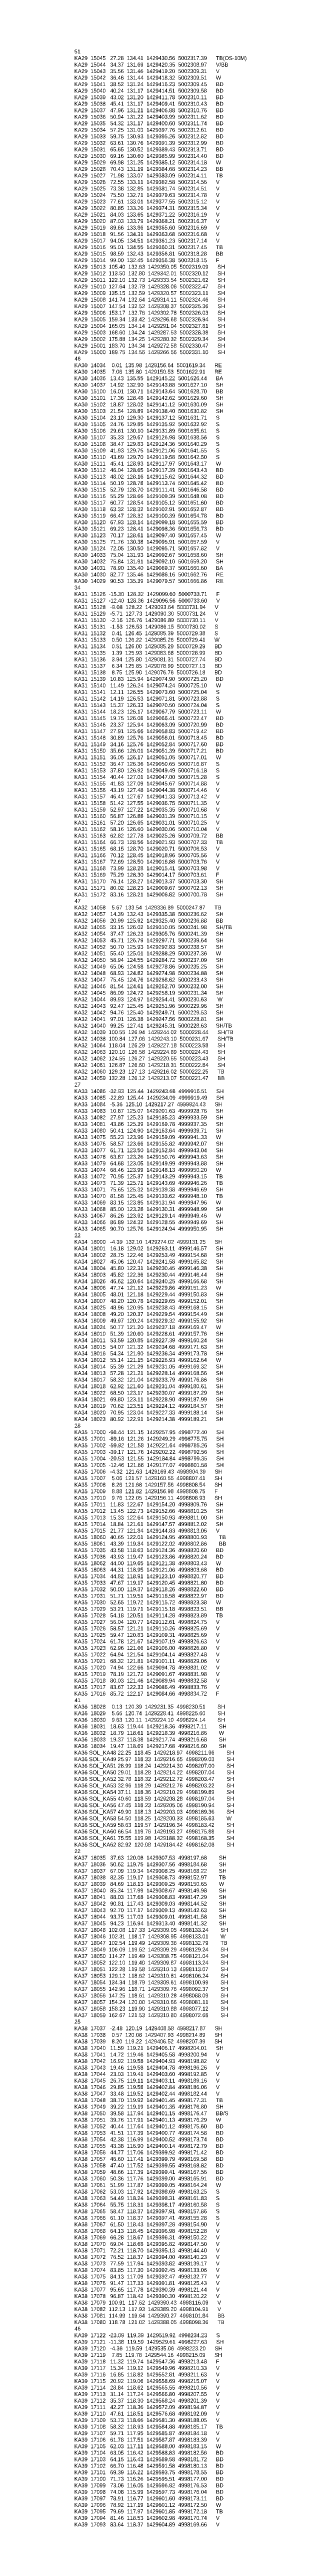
# Model space of a CAD drawing. Header units: millimetres. Extents: x -4102225 to 9709717, y -15023097 to 2258209.
# Drawn here: x 6293416 to 6315495, y 238557 to 555956 of the extents above; entities that cross this region are included whole.
import ezdxf

# ---------------------------------------------------------------- set-up
doc = ezdxf.new("R2010")
doc.units = ezdxf.units.MM
doc.layers.get('0').update_dxf_attribs({"lineweight": 0})
doc.styles.get("Standard").update_dxf_attribs({"font": 'arial.ttf'})

msp = doc.modelspace()

# ---------------------------------------------------------------- texts
at = {"color": 32, "true_color": 0xcd6928}
for s, p in [('51', (6293389.549, 555455.548)), ('46', (6293409.672, 516088.677)), ('34', (6293389.208, 486766.144)), ('47', (6293409.672, 446598.681)), ('27', (6293398.076, 423071.965)), ('22', (6293398.076, 403761.028)), ('28', (6293398.076, 379373.01)), ('41', (6293409.672, 344196.339)), ('22', (6293398.076, 324841.405)), ('25', (6293398.076, 302985.448)), ('46', (6293409.672, 263651.319))]:
    msp.add_text(s, height=500, dxfattribs=at).set_placement(p)
at = {"color": 4}
for s, p in [('KA29  15045   27.28  134.41  1429430.56  5002317.39      TB(OS-10M)', (6293367.38, 554613.347)), ('KA29  15044   34.37  131.69  1429420.35  5002308.97      V/BB', (6293367.38, 553771.487)), ('KA29  15043   35.56  131.46  1429419.20  5002309.31      V', (6293367.38, 552936.107)), ('KA29  15042   36.46  131.44  1429418.32  5002309.51      W', (6293367.38, 552100.728)), ('KA29  15041   38.52  131.24  1429416.23  5002309.45      BD', (6293367.38, 551265.348)), ('KA29  15040   40.24  131.17  1429414.51  5002309.58      BD', (6293367.38, 550429.968)), ('KA29  15039   43.02  131.20  1429411.78  5002310.11      BD', (6293367.38, 549594.588)), ('KA29  15038   45.41  131.17  1429409.41  5002310.43      BD', (6293367.38, 548759.209)), ('KA29  15037   47.96  131.21  1429406.88  5002310.76      BD', (6293367.38, 547923.829)), ('KA29  15036   50.94  131.22  1429403.99  5002311.62      BD', (6293367.38, 547088.449)), ('KA29  15035   54.32  131.17  1429400.60  5002311.74      BD', (6293367.38, 546253.07)), ('KA29  15034   57.25  131.03  1429397.76  5002312.61      BD', (6293367.38, 545417.69)), ('KA29  15033   59.75  130.93  1429395.26  5002312.82      BD', (6293367.38, 544582.31)), ('KA29  15032   63.61  130.76  1429391.39  5002312.99      BD', (6293367.38, 543746.93)), ('KA29  15031   65.65  130.52  1429389.43  5002313.71      BD', (6293367.38, 542911.551)), ('KA29  15030   69.16  130.60  1429385.99  5002314.40      BD', (6293367.38, 542076.171)), ('KA29  15029   69.98  131.25  1429385.12  5002314.18      W', (6293367.38, 541240.791)), ('KA29  15028   70.43  131.19  1429384.68  5002314.23      BB', (6293367.38, 540405.412)), ('KA29  15027   71.98  133.07  1429383.09  5002314.11      TB', (6293367.38, 539570.032)), ('KA29  15026   72.55  133.11  1429382.58  5002314.56      V', (6293367.38, 538734.652)), ('KA29  15025   73.38  132.85  1429381.74  5002314.51      V', (6293367.38, 537899.272)), ('KA29  15024   75.50  132.71  1429379.63  5002314.78      V', (6293367.38, 537063.893)), ('KA29  15023   77.61  133.01  1429377.55  5002315.12      V', (6293367.38, 536228.513)), ('KA29  15022   80.85  133.26  1429374.31  5002315.34      V', (6293367.38, 535393.133)), ('KA29  15021   84.03  133.65  1429371.22  5002316.19      V', (6293367.38, 534557.754)), ('KA29  15020   87.03  133.79  1429368.21  5002316.37      V', (6293367.38, 533722.374)), ('KA29  15019   89.66  133.86  1429365.60  5002316.69      V', (6293367.38, 532886.994)), ('KA29  15018   91.56  134.31  1429363.68  5002316.68      V', (6293367.38, 532051.614)), ('KA29  15017   94.05  134.51  1429361.23  5002317.14      V', (6293367.38, 531216.235)), ('KA29  15016   95.01  134.55  1429360.31  5002317.45      TB', (6293367.38, 530380.855)), ('KA29  15015   98.59  132.43  1429356.81  5002318.28      BB', (6293367.38, 529545.475)), ('KA29  15014   99.00  132.45  1429356.38  5002318.15      F', (6293367.38, 528710.096)), ('KA29  15013  105.40  132.63  1429350.05  5002319.09      SH', (6293367.38, 527868.236)), ('KA29  15012  113.50  132.80  1429342.01  5002320.12      SH', (6293367.38, 527026.376)), ('KA29  15011  122.10  132.73  1429333.54  5002321.62      SH', (6293367.38, 526184.516)), ('KA29  15010  127.64  132.78  1429328.06  5002322.47      SH', (6293367.38, 525342.656)), ('KA29  15009  135.15  132.59  1429320.57  5002323.11      SH', (6293367.38, 524500.796)), ('KA29  15008  141.74  132.64  1429314.11  5002324.46      SH', (6293367.38, 523658.936)), ('KA29  15007  147.54  132.52  1429308.37  5002325.36      SH', (6293367.38, 522817.076)), ('KA29  15006  153.17  132.76  1429302.78  5002326.03      SH', (6293367.38, 521975.216)), ('KA29  15005  159.34  133.42  1429296.68  5002326.94      SH', (6293367.38, 521133.356)), ('KA29  15004  165.05  134.14  1429291.04  5002327.81      SH', (6293367.38, 520291.496)), ('KA29  15003  168.60  134.24  1429287.53  5002328.38      SH', (6293367.38, 519449.636)), ('KA29  15002  175.88  134.25  1429280.32  5002329.34      SH', (6293367.38, 518607.776)), ('KA29  15001  183.70  134.34  1429272.58  5002330.47      SH', (6293367.38, 517765.916)), ('KA29  15000  189.75  134.56  1429266.56  5002331.10      SH', (6293367.38, 516924.056)), ('KA30  14034    0.01  135.98  1429156.64  5001619.34      RE', (6293367.38, 515253.297)), ('KA30  14035    7.06  135.80  1429150.53  5001622.91      RE', (6293367.38, 514417.917)), ('KA30  14036   13.43  135.55  1429145.22  5001626.44      BA', (6293367.38, 513582.538)), ('KA30  14037   14.92  132.90  1429143.88  5001627.10      SH', (6293367.38, 512740.678)), ('KA30  15100   16.01  130.71  1429143.64  5001628.70      BB', (6293367.38, 511905.298)), ('KA30  15101   17.36  128.48  1429142.62  5001629.60      SH', (6293367.38, 511063.438)), ('KA30  15102   18.87  128.02  1429141.12  5001630.09      SH', (6293367.38, 510221.578)), ('KA30  15103   21.54  128.89  1429138.40  5001630.82      SH', (6293367.38, 509379.718)), ('KA30  15104   23.10  129.30  1429137.12  5001631.71      S', (6293367.38, 508537.858)), ('KA30  15105   24.76  129.85  1429135.92  5001632.92      S', (6293367.38, 507695.998)), ('KA30  15106   29.61  130.10  1429131.89  5001635.61      S', (6293367.38, 506854.138)), ('KA30  15107   35.33  129.67  1429126.98  5001638.56      S', (6293367.38, 506012.278)), ('KA30  15108   38.47  129.83  1429124.36  5001640.29      S', (6293367.38, 505170.418)), ('KA30  15109   41.93  129.75  1429121.06  5001641.55      S', (6293367.38, 504328.558)), ('KA30  15110   43.69  129.70  1429119.58  5001642.50      S', (6293367.38, 503486.699)), ('KA30  15111   45.41  128.93  1429117.97  5001643.17      W', (6293367.38, 502651.319)), ('KA30  15112   46.04  128.65  1429117.39  5001643.43      BD', (6293367.38, 501815.939)), ('KA30  15113   48.02  128.16  1429115.62  5001644.32      BD', (6293367.38, 500980.559)), ('KA30  15114   50.19  128.78  1429113.74  5001645.42      BD', (6293367.38, 500145.18)), ('KA30  15115   52.79  128.70  1429111.41  5001646.58      BD', (6293367.38, 499309.8)), ('KA30  15116   55.29  128.66  1429109.39  5001648.08      BD', (6293367.38, 498474.42)), ('KA30  15117   60.77  128.54  1429105.12  5001651.60      BD', (6293367.38, 497639.041)), ('KA30  15118   63.32  128.32  1429102.91  5001652.87      BD', (6293367.38, 496803.661)), ('KA30  15119   66.47  128.32  1429100.39  5001654.78      BD', (6293367.38, 495968.281)), ('KA30  15120   67.93  128.14  1429099.18  5001655.59      BD', (6293367.38, 495132.901)), ('KA30  15121   69.23  128.41  1429098.36  5001656.73      BD', (6293367.38, 494297.522)), ('KA30  15123   70.17  128.61  1429097.40  5001657.45      W', (6293367.38, 493462.142)), ('KA30  15125   71.76  130.38  1429095.91  5001657.59      V', (6293367.38, 492626.762)), ('KA30  15124   72.05  130.50  1429095.71  5001657.82      V', (6293367.38, 491791.382)), ('KA30  14033   75.04  131.93  1429092.67  5001658.60      SH', (6293367.38, 490949.523)), ('KA30  14032   75.84  131.91  1429092.10  5001659.20      SH', (6293367.38, 490107.663)), ('KA30  14031   78.90  135.40  1429089.37  5001660.60      BA', (6293367.38, 489272.283)), ('KA30  14030   82.77  135.46  1429086.16  5001662.76      RE', (6293367.38, 488436.903)), ('KA30  14029   90.53  135.39  1429079.57  5001666.86      RE', (6293367.38, 487601.523)), ('KA31  15126  -15.30  128.32  1429099.60  5000733.71      F', (6293367.38, 485930.764)), ('KA31  15127  -12.40  128.36  1429096.56  5000733.60      V', (6293367.38, 485095.384)), ('KA31  15128   -9.08  128.22  1429093.64  5000731.94      V', (6293367.38, 484260.005)), ('KA31  15129   -5.71  127.73  1429090.30  5000731.24      V', (6293367.38, 483424.625)), ('KA31  15130   -2.16  126.76  1429086.89  5000730.11      V', (6293367.38, 482589.245)), ('KA31  15131   -1.53  126.53  1429086.15  5000730.02      S', (6293367.38, 481747.385)), ('KA31  15132    0.41  126.45  1429085.39  5000729.38      S', (6293367.38, 480905.525)), ('KA31  15133    0.50  126.22  1429085.26  5000729.41      W', (6293367.38, 480070.146)), ('KA31  15134    0.51  126.00  1429085.29  5000729.29      BD', (6293367.38, 479234.766)), ('KA31  15135    1.39  125.93  1429083.68  5000728.99      BD', (6293367.38, 478399.386)), ('KA31  15136    3.94  125.80  1429081.31  5000727.74      BD', (6293367.38, 477564.006)), ('KA31  15137    6.34  125.85  1429078.99  5000727.13      BD', (6293367.38, 476728.627)), ('KA31  15138    8.75  125.90  1429076.76  5000726.18      BD', (6293367.38, 475893.247)), ('KA31  15139   10.83  125.94  1429074.90  5000725.20      BD', (6293367.38, 475057.867)), ('KA31  15140   11.49  126.24  1429074.24  5000725.10      W', (6293367.38, 474222.488)), ('KA31  15141   12.11  126.55  1429073.60  5000725.04      S', (6293367.38, 473380.628)), ('KA31  15142   14.19  126.53  1429071.81  5000723.88      S', (6293367.38, 472538.768)), ('KA31  15143   15.37  126.33  1429070.50  5000724.04      S', (6293367.38, 471696.908)), ('KA31  15144   18.23  126.17  1429067.79  5000723.11      W', (6293367.38, 470861.528)), ('KA31  15145   19.75  126.08  1429066.41  5000722.47      BD', (6293367.38, 470026.148)), ('KA31  15146   23.37  125.94  1429063.09  5000720.99      BD', (6293367.38, 469190.769)), ('KA31  15147   27.91  125.66  1429058.83  5000719.42      BD', (6293367.38, 468355.389)), ('KA31  15148   30.89  125.76  1429056.01  5000718.45      BD', (6293367.38, 467520.009)), ('KA31  15149   34.16  125.76  1429052.84  5000717.60      BD', (6293367.38, 466684.629)), ('KA31  15150   35.66  126.01  1429051.39  5000717.21      BD', (6293367.38, 465849.25)), ('KA31  15151   36.05  126.17  1429051.05  5000717.01      W', (6293367.38, 465013.87)), ('KA31  15152   36.47  126.36  1429050.65  5000716.87      S', (6293367.38, 464172.01)), ('KA31  15153   37.80  126.92  1429049.49  5000716.18      S', (6293367.38, 463330.15)), ('KA31  15154   40.44  127.01  1429047.00  5000715.28      S', (6293367.38, 462488.29)), ('KA31  15155   41.83  127.09  1429045.67  5000714.88      V', (6293367.38, 461652.91)), ('KA31  15156   43.19  127.48  1429044.38  5000714.46      V', (6293367.38, 460817.531)), ('KA31  15157   46.41  127.67  1429041.33  5000713.42      V', (6293367.38, 459982.151)), ('KA31  15158   51.42  127.55  1429036.75  5000711.35      V', (6293367.38, 459146.771)), ('KA31  15159   52.97  127.22  1429035.35  5000710.68      V', (6293367.38, 458311.392)), ('KA31  15160   56.87  126.88  1429031.39  5000710.15      V', (6293367.38, 457476.012)), ('KA31  15161   57.20  126.65  1429031.01  5000710.25      V', (6293367.38, 456640.632)), ('KA31  15162   58.16  126.60  1429030.06  5000710.04      V', (6293367.38, 455805.252)), ('KA31  15163   62.82  127.78  1429025.26  5000709.72      BB', (6293367.38, 454969.873)), ('KA31  15164   66.73  128.56  1429021.93  5000707.33      TB', (6293367.38, 454134.493)), ('KA31  15165   68.15  128.70  1429020.71  5000706.53      V', (6293367.38, 453299.113)), ('KA31  15166   70.12  128.45  1429018.96  5000705.56      V', (6293367.38, 452463.734)), ('KA31  15167   72.69  128.50  1429016.88  5000703.76      V', (6293367.38, 451628.354)), ('KA31  15168   73.99  128.28  1429015.41  5000703.98      V', (6293367.38, 450792.974)), ('KA31  15169   75.29  128.30  1429014.17  5000703.61      F', (6293367.38, 449957.594)), ('KA31  15170   76.14  128.27  1429013.37  5000703.30      SH', (6293367.38, 449115.734)), ('KA31  15171   80.02  128.23  1429009.67  5000702.13      SH', (6293367.38, 448273.875)), ('KA31  15172   83.16  128.21  1429006.82  5000700.78      SH', (6293367.38, 447432.015)), ('KA32  14058    5.67  133.54  1429336.89  5000247.87      TB', (6293367.38, 445763.302)), ('KA32  14057   14.39  132.43  1429335.38  5000236.62      SH', (6293367.38, 444921.442)), ('KA32  14056   20.99  125.92  1429325.40  5000236.88      BB', (6293367.38, 444086.062)), ('KA32  14055   33.15  126.02  1429310.05  5000241.98      SH/TB', (6293367.38, 443244.202)), ('KA32  14054   37.47  126.23  1429305.76  5000241.39      SH', (6293367.38, 442402.342)), ('KA32  14053   45.71  126.79  1429297.71  5000239.64      SH', (6293367.38, 441560.482)), ('KA32  14052   50.70  125.93  1429292.83  5000238.57      SH', (6293367.38, 440718.622)), ('KA32  14051   55.40  125.01  1429288.29  5000237.36      W', (6293367.38, 439883.242)), ('KA32  14050   58.94  124.55  1429284.72  5000237.09      SH', (6293367.38, 439041.382)), ('KA32  14049   65.06  124.58  1429278.86  5000235.25      SH', (6293367.38, 438199.523)), ('KA32  14048   68.93  124.82  1429274.98  5000234.88      SH', (6293367.38, 437357.663)), ('KA32  14047   75.45  124.76  1429268.62  5000233.43      SH', (6293367.38, 436515.803)), ('KA32  14046   81.54  124.61  1429262.70  5000232.00      SH', (6293367.38, 435673.943)), ('KA32  14045   86.09  124.72  1429258.19  5000231.34      SH', (6293367.38, 434832.083)), ('KA32  14044   89.93  124.97  1429254.41  5000230.63       W', (6293367.38, 433996.703)), ('KA32  14043   92.47  125.45  1429251.96  5000229.96      SH', (6293367.38, 433154.843)), ('KA32  14042   94.76  125.40  1429249.71  5000229.53      SH', (6293367.38, 432312.983)), ('KA32  14041   97.01  126.38  1429247.56  5000228.81      SH', (6293367.38, 431471.123)), ('KA32  14040   99.25  127.41  1429245.31  5000228.63      SH/TB', (6293367.38, 430629.263)), ('KA32  14039  100.55  126.94  1429244.02  5000228.44      SH/TB', (6293367.38, 429787.403)), ('KA32  14038  100.84  127.06  1429243.10  5000231.67      SH/TB', (6293367.38, 428945.543)), ('KA32  14064  118.04  126.29  1429227.18  5000223.58      SH', (6293367.38, 428103.684)), ('KA32  14063  120.10  126.58  1429224.89  5000224.43      SH', (6293367.38, 427261.824)), ('KA32  14062  124.55  126.27  1429220.55  5000223.43      SH', (6293367.38, 426419.964)), ('KA32  14061  126.87  126.60  1429218.31  5000222.84      SH', (6293367.38, 425578.104)), ('KA32  14060  129.23  127.13  1429216.02  5000222.25      TB', (6293367.38, 424742.724)), ('KA32  14059  132.28  126.12  1429213.07  5000221.47      BB', (6293367.38, 423907.344)), ('KA33  14086  -32.93  125.44  1429243.68  4999916.51      SH', (6293367.38, 422230.105)), ('KA33  14085  -22.89  125.44  1429234.09  4999919.49      SH', (6293367.38, 421388.245)), ('KA33  14084   -5.36  125.10  1429217.27  4999924.43      SH', (6293367.38, 420546.385)), ('KA33  14083   10.87  125.07  1429201.63  4999928.76      SH', (6293367.38, 419704.525)), ('KA33  14082   27.97  125.23  1429185.23  4999933.59      SH', (6293367.38, 418862.665)), ('KA33  14081   43.86  125.39  1429169.78  4999937.35      SH', (6293367.38, 418020.805)), ('KA33  14080   50.41  124.90  1429163.64  4999939.71      SH', (6293367.38, 417178.945)), ('KA33  14075   55.23  123.96  1429159.09  4999941.33      W', (6293367.38, 416343.565)), ('KA33  14076   58.57  123.66  1429155.82  4999942.07      SH', (6293367.38, 415501.705)), ('KA33  14077   61.71  123.50  1429152.84  4999943.04      SH', (6293367.38, 414659.845)), ('KA33  14078   63.87  123.26  1429150.76  4999943.63      SH', (6293367.38, 413817.985)), ('KA33  14079   64.68  123.05  1429149.99  4999943.88      SH', (6293367.38, 412976.126)), ('KA33  14074   68.46  123.99  1429148.13  4999950.20      W', (6293367.38, 412140.746)), ('KA33  14072   70.95  125.37  1429143.29  4999943.15      TB', (6293367.38, 411305.366)), ('KA33  14073   71.39  125.71  1429143.69  4999946.26      TB', (6293367.38, 410469.986)), ('KA33  14071   75.65  125.32  1429139.38  4999946.69      SH', (6293367.38, 409628.126)), ('KA33  14070   81.58  125.45  1429133.62  4999948.10      TB', (6293367.38, 408792.747)), ('KA33  14069   83.15  123.85  1429131.94  4999947.96      W', (6293367.38, 407957.367)), ('KA33  14068   85.00  123.28  1429130.31  4999948.99      SH', (6293367.38, 407115.507)), ('KA33  14067   86.26  123.92  1429129.14  4999949.46      W', (6293367.38, 406280.127)), ('KA33  14066   86.89  124.32  1429128.55  4999949.69      SH', (6293367.38, 405438.267)), ('KA33  14065   90.70  125.76  1429124.94  4999950.95      SH', (6293367.38, 404596.407)), ('KA34  18000   -4.39  132.10  1429274.02  4999131.25      SH', (6293367.38, 402919.168)), ('KA34  18001   16.18  129.02  1429263.11  4999146.57      SH', (6293367.38, 402077.308)), ('KA34  18002   28.75  122.46  1429253.49  4999154.68      SH', (6293367.38, 401235.448)), ('KA34  18027   45.06  120.47  1429241.58  4999165.82      SH', (6293367.38, 400393.588)), ('KA34  18004   45.80  122.31  1429230.45  4999146.38      SH', (6293367.38, 399551.728)), ('KA34  18003   45.82  122.36  1429230.44  4999146.44      SH', (6293367.38, 398709.868)), ('KA34  18026   46.62  120.64  1429240.25  4999166.68      SH', (6293367.38, 397868.008)), ('KA34  18006   47.74  121.12  1429229.86  4999151.23      W', (6293367.38, 397032.629)), ('KA34  18005   48.01  121.18  1429229.44  4999150.83      SH', (6293367.38, 396190.769)), ('KA34  18007   48.20  120.78  1429229.65  4999152.01      SH', (6293367.38, 395348.909)), ('KA34  18025   48.96  120.95  1429238.43  4999168.15      SH', (6293367.38, 394507.049)), ('KA34  18008   49.20  120.37  1429229.54  4999154.49      SH', (6293367.38, 393665.189)), ('KA34  18009   49.97  120.24  1429229.32  4999155.92      SH', (6293367.38, 392823.329)), ('KA34  18024   50.77  121.20  1429237.18  4999169.47      W', (6293367.38, 391987.949)), ('KA34  18010   51.39  120.60  1429228.61  4999157.76      SH', (6293367.38, 391146.089)), ('KA34  18011   53.59  120.85  1429227.39  4999160.24      SH', (6293367.38, 390304.229)), ('KA34  18015   54.07  121.32  1429234.68  4999171.63      SH', (6293367.38, 389462.369)), ('KA34  18016   54.34  121.90  1429236.34  4999173.78      SH', (6293367.38, 388620.509)), ('KA34  18012   55.14  121.15  1429226.93  4999162.64      W', (6293367.38, 387785.13)), ('KA34  18014   55.39  121.29  1429231.05  4999169.32      SH', (6293367.38, 386943.27)), ('KA34  18013   57.28  121.21  1429228.14  4999168.56      SH', (6293367.38, 386101.41)), ('KA34  18017   58.32  121.04  1429233.79  4999176.86      SH', (6293367.38, 385259.55)), ('KA34  18018   62.92  121.60  1429231.04  4999180.61      SH', (6293367.38, 384417.69)), ('KA34  18022   68.50  123.17  1429230.07  4999187.29      SH', (6293367.38, 383575.83)), ('KA34  18021   69.80  123.11  1429228.90  4999187.99      SH', (6293367.38, 382733.97)), ('KA34  18019   70.62  123.51  1429224.12  4999184.57      SH', (6293367.38, 381892.11)), ('KA34  18020   70.95  123.04  1429227.33  4999188.14      SH', (6293367.38, 381050.25)), ('KA34  18023   80.92  122.91  1429214.38  4999189.21      SH', (6293367.38, 380208.39)), ('KA35  17000  -98.44  121.15  1429257.95  4998772.40      SH', (6293367.38, 378531.151)), ('KA35  17001  -89.16  121.26  1429249.29  4998775.75      SH', (6293367.38, 377689.291)), ('KA35  17002  -59.92  121.58  1429221.64  4998785.26      SH', (6293367.38, 376847.431)), ('KA35  17003  -39.17  121.76  1429202.22  4998792.56      SH', (6293367.38, 376005.571)), ('KA35  17004  -20.53  121.55  1429184.84  4998799.35      SH', (6293367.38, 375163.711)), ('KA35  17005  -12.46  121.66  1429177.07  4998801.58      SH', (6293367.38, 374321.851)), ('KA35  17006   -4.32  121.63  1429169.43  4998804.39      SH', (6293367.38, 373479.991)), ('KA35  17007    5.06  121.57  1429160.55  4998807.41      SH', (6293367.38, 372638.131)), ('KA35  17008    8.26  121.68  1429157.56  4998808.54      SH', (6293367.38, 371796.271)), ('KA35  17009    8.88  121.82  1429156.98  4998808.75      F', (6293367.38, 370960.891)), ('KA35  17010    9.76  122.05  1429156.11  4998808.93      SH', (6293367.38, 370119.031)), ('KA35  17011   11.83  122.67  1429154.20  4998809.76      SH', (6293367.38, 369277.171)), ('KA35  17012   13.45  122.73  1429152.66  4998810.25      SH', (6293367.38, 368435.312)), ('KA35  17013   15.33  122.64  1429150.93  4998811.00      SH', (6293367.38, 367593.452)), ('KA35  17014   18.84  121.61  1429147.57  4998812.02      SH', (6293367.38, 366751.592)), ('KA35  17015   21.77  121.84  1429144.83  4998813.06      V', (6293367.38, 365916.212)), ('KA35  18060   40.65  122.01  1429124.95  4998800.93        TB', (6293367.38, 365080.832)), ('KA35  18061   43.39  119.84  1429122.02  4998802.86        BB', (6293367.38, 364245.453)), ('KA35  17035   43.58  118.63  1429124.36  4998820.60      BD', (6293367.38, 363410.073)), ('KA35  17036   43.93  119.47  1429123.86  4998820.24      BD', (6293367.38, 362574.693)), ('KA35  18062   44.00  119.65  1429121.38  4998803.43      W', (6293367.38, 361739.313)), ('KA35  18063   44.31  118.95  1429121.06  4998803.68      BD', (6293367.38, 360903.934)), ('KA35  17034   44.82  118.91  1429123.10  4998820.77      BD', (6293367.38, 360068.554)), ('KA35  17033   47.67  119.17  1429120.45  4998821.80      BD', (6293367.38, 359233.174)), ('KA35  17032   50.00  119.37  1429118.26  4998822.60      BD', (6293367.38, 358397.794)), ('KA35  17031   51.71  119.51  1429116.58  4998822.97      BD', (6293367.38, 357562.415)), ('KA35  17030   52.65  119.72  1429115.72  4998823.38      W', (6293367.38, 356727.035)), ('KA35  17029   53.21  119.71  1429115.18  4998823.51      BB', (6293367.38, 355891.655)), ('KA35  17028   54.18  120.51  1429114.28  4998823.89      TB', (6293367.38, 355056.276)), ('KA35  17027   56.04  120.77  1429112.61  4998824.75      V', (6293367.38, 354220.896)), ('KA35  17026   58.57  121.21  1429110.26  4998825.69      V', (6293367.38, 353385.516)), ('KA35  17025   59.47  120.83  1429109.31  4998825.69      V', (6293367.38, 352550.136)), ('KA35  17024   61.78  121.67  1429107.19  4998826.63      V', (6293367.38, 351714.757)), ('KA35  17023   62.96  121.66  1429106.00  4998826.80      V', (6293367.38, 350879.377)), ('KA35  17022   64.94  121.54  1429104.14  4998827.48      V', (6293367.38, 350043.997)), ('KA35  17021   68.32  121.81  1429101.11  4998829.06      V', (6293367.38, 349208.618)), ('KA35  17020   74.94  122.66  1429094.78  4998831.02      V', (6293367.38, 348373.238)), ('KA35  17019   78.19  121.72  1429091.67  4998831.98      V', (6293367.38, 347537.858)), ('KA35  17018   80.03  121.46  1429089.94  4998832.58      V', (6293367.38, 346702.478)), ('KA35  17017   83.67  122.33  1429086.49  4998833.76      V', (6293367.38, 345867.099)), ('KA35  17016   85.72  122.17  1429084.66  4998834.72      F', (6293367.38, 345031.719)), ('KA36  18028    0.13  120.39  1429231.35  4998230.51        SH', (6293367.38, 343354.479)), ('KA36  18029    5.66  120.74  1429228.41  4998225.60        SH', (6293367.38, 342512.619)), ('KA36  18030    9.63  120.11  1429224.10  4998224.14        SH', (6293367.38, 341670.759)), ('KA36  18031   18.63  119.44  1429218.36  4998217.11        SH', (6293367.38, 340828.9)), ('KA36  18032   18.79  118.61  1429218.39  4998216.86        W', (6293367.38, 339993.52)), ('KA36  18033   19.37  118.38  1429217.74  4998216.68        SH', (6293367.38, 339151.66)), ('KA36  18034   19.47  118.69  1429217.68  4998216.60        SH', (6293367.38, 338309.8)), ('KA36 SOL_KA48 22.25  118.45  1429218.97  4998211.96        SH', (6293367.38, 337467.599)), ('KA36 SOL_KA49 25.97  118.33  1429216.65  4998209.03        SH', (6293367.38, 336625.398)), ('KA36 SOL_KA51 28.99  118.24  1429214.30  4998207.00        SH', (6293367.38, 335783.197)), ('KA36 SOL_KA50 29.01  118.28  1429214.22  4998207.04        SH', (6293367.38, 334940.996)), ('KA36 SOL_KA52 32.78  118.32  1429212.72  4998203.47        SH', (6293367.38, 334098.795)), ('KA36 SOL_KA53 32.96  118.29  1429212.76  4998203.22        SH', (6293367.38, 333256.594)), ('KA36 SOL_KA54 37.11  118.36  1429210.29  4998199.89        SH', (6293367.38, 332414.393)), ('KA36 SOL_KA55 40.60  118.59  1429208.28  4998197.04        SH', (6293367.38, 331572.192)), ('KA36 SOL_KA56 47.45  118.23  1429205.06  4998190.94        SH', (6293367.38, 330729.991)), ('KA36 SOL_KA57 49.90  118.13  1429203.03  4998189.36        SH', (6293367.38, 329887.79)), ('KA36 SOL_KA58 54.50  118.25  1429200.33  4998185.63        W', (6293367.38, 329045.589)), ('KA36 SOL_KA59 58.63  119.57  1429196.34  4998183.42        SH', (6293367.38, 328203.388)), ('KA36 SOL_KA60 66.54  119.76  1429193.27  4998175.88        SH', (6293367.38, 327361.187)), ('KA36 SOL_KA61 75.55  119.98  1429188.32  4998168.35        SH', (6293367.38, 326518.986)), ('KA36 SOL_KA62 82.92  120.08  1429184.42  4998162.08        SH', (6293367.38, 325676.785)), ('KA37  18035   37.63  120.08  1429307.53  4998197.68        SH', (6293367.38, 323999.545)), ('KA37  18036   50.62  119.75  1429307.56  4998184.68        SH', (6293367.38, 323157.685)), ('KA37  18037   67.09  119.34  1429308.25  4998168.22        SH', (6293367.38, 322315.825)), ('KA37  18038   82.35  119.17  1429308.73  4998152.97        TB', (6293367.38, 321480.446)), ('KA37  18039   84.69  118.13  1429309.25  4998150.65        W', (6293367.38, 320645.066)), ('KA37  18040   85.34  117.99  1429308.67  4998149.98        SH', (6293367.38, 319803.206)), ('KA37  18041   88.03  117.68  1429308.83  4998147.29        SH', (6293367.38, 318961.346)), ('KA37  18042   90.81  117.43  1429309.03  4998144.52        SH', (6293367.38, 318119.486)), ('KA37  18043   92.70  117.17  1429309.13  4998142.63        SH', (6293367.38, 317277.626)), ('KA37  18044   93.75  117.03  1429309.01  4998141.58        SH', (6293367.38, 316435.766)), ('KA37  18045   94.23  116.94  1429313.40  4998141.32        SH', (6293367.38, 315593.906)), ('KA37  18048  102.08  117.33  1429309.05  4998133.24        SH', (6293367.38, 314752.046)), ('KA37  18046  102.31  118.17  1429308.95  4998133.01        W', (6293367.38, 313916.667)), ('KA37  18047  102.54  119.49  1429309.36  4998132.79        TB', (6293367.38, 313081.287)), ('KA37  18049  106.09  119.62  1429309.29  4998129.24        SH', (6293367.38, 312239.427)), ('KA37  18050  114.27  119.49  1429308.75  4998121.04        SH', (6293367.38, 311397.567)), ('KA37  18052  122.10  119.40  1429309.87  4998113.24        SH', (6293367.38, 310555.707)), ('KA37  18051  122.28  119.58  1429310.13  4998113.07        SH', (6293367.38, 309713.847)), ('KA37  18053  129.12  118.62  1429310.81  4998106.24        SH', (6293367.38, 308871.987)), ('KA37  18054  134.34  118.79  1429309.61  4998100.99        SH', (6293367.38, 308030.127)), ('KA37  18055  142.96  118.71  1429309.76  4998092.37        SH', (6293367.38, 307188.267)), ('KA37  18056  147.25  118.61  1429310.28  4998088.09        SH', (6293367.38, 306346.407)), ('KA37  18057  154.24  120.00  1429310.66  4998081.11        SH', (6293367.38, 305504.548)), ('KA37  18058  158.23  119.90  1429310.88  4998077.12        SH', (6293367.38, 304662.688)), ('KA37  18059  162.67  121.53  1429310.80  4998072.68        SH', (6293367.38, 303820.828)), ('KA38  17037   -2.48  120.19  1429408.58  4998217.87      SH', (6293367.38, 302143.588)), ('KA38  17038    0.57  120.08  1429407.93  4998214.89      SH', (6293367.38, 301301.728)), ('KA38  17039    8.20  119.22  1429406.52  4998207.39      SH', (6293367.38, 300459.868)), ('KA38  17040   11.59  119.21  1429406.17  4998204.01      SH', (6293367.38, 299618.008)), ('KA38  17041   14.72  119.46  1429405.58  4998200.94      V', (6293367.38, 298782.629)), ('KA38  17042   16.92  119.58  1429404.93  4998198.82      V', (6293367.38, 297947.249)), ('KA38  17043   19.46  119.58  1429404.78  4998196.26      V', (6293367.38, 297111.869)), ('KA38  17044   23.03  119.41  1429403.60  4998192.85      V', (6293367.38, 296276.489)), ('KA38  17045   26.75  119.11  1429403.11  4998189.16      V', (6293367.38, 295441.11)), ('KA38  17046   29.85  119.58  1429402.84  4998186.06      V', (6293367.38, 294605.73)), ('KA38  17047   33.48  119.52  1429402.44  4998182.44      V', (6293367.38, 293770.35)), ('KA38  17048   38.70  119.92  1429401.45  4998177.31      TB', (6293367.38, 292934.97)), ('KA38  17049   39.22  119.19  1429401.35  4998176.80      SH', (6293367.38, 292093.111)), ('KA38  17050   39.58  117.94  1429401.15  4998176.47      BB/S', (6293367.38, 291251.251)), ('KA38  17051   39.76  117.91  1429401.13  4998176.29      W', (6293367.38, 290415.871)), ('KA38  17052   40.44  117.64  1429401.12  4998175.60      BD', (6293367.38, 289580.491)), ('KA38  17053   41.51  117.39  1429400.77  4998174.58      BD', (6293367.38, 288745.111)), ('KA38  17054   42.38  116.99  1429400.52  4998173.74      BD', (6293367.38, 287909.732)), ('KA38  17055   43.38  116.90  1429400.14  4998172.79      BD', (6293367.38, 287074.352)), ('KA38  17056   44.77  117.06  1429399.92  4998171.42      BD', (6293367.38, 286238.972)), ('KA38  17057   46.60  117.41  1429399.79  4998169.58      BD', (6293367.38, 285403.593)), ('KA38  17058   47.40  117.52  1429399.55  4998168.82      BD', (6293367.38, 284568.213)), ('KA38  17059   48.66  117.39  1429399.41  4998167.56      BD', (6293367.38, 283732.833)), ('KA38  17060   50.36  117.76  1429399.00  4998165.91      BD', (6293367.38, 282897.453)), ('KA38  17061   51.99  117.87  1429399.05  4998164.24      W', (6293367.38, 282062.074)), ('KA38  17062   53.03  117.92  1429398.69  4998163.25      S', (6293367.38, 281220.214)), ('KA38  17063   54.49  118.24  1429398.31  4998161.83      S', (6293367.38, 280378.354)), ('KA38  17064   55.75  118.31  1429398.17  4998160.58      S', (6293367.38, 279536.494)), ('KA38  17065   58.47  118.37  1429397.91  4998157.86      S', (6293367.38, 278694.634)), ('KA38  17066   61.10  118.37  1429397.41  4998155.28      S', (6293367.38, 277852.774)), ('KA38  17067   61.50  118.43  1429397.28  4998154.90      V', (6293367.38, 277017.394)), ('KA38  17068   64.13  118.45  1429396.98  4998152.28      V', (6293367.38, 276182.015)), ('KA38  17069   66.28  118.67  1429396.31  4998150.22      V', (6293367.38, 275346.635)), ('KA38  17070   69.04  118.68  1429395.82  4998147.50      V', (6293367.38, 274511.255)), ('KA38  17071   72.21  118.70  1429395.13  4998144.40      V', (6293367.38, 273675.875)), ('KA38  17072   76.52  118.37  1429394.00  4998140.23      V', (6293367.38, 272840.496)), ('KA38  17073   77.59  117.94  1429393.82  4998139.17      V', (6293367.38, 272005.116)), ('KA38  17074   83.85  117.30  1429392.45  4998133.06      V', (6293367.38, 271169.736)), ('KA38  17075   84.13  117.09  1429392.47  4998132.77      V', (6293367.38, 270334.357)), ('KA38  17076   91.47  117.33  1429391.81  4998125.43      V', (6293367.38, 269498.977)), ('KA38  17077   95.65  117.78  1429390.39  4998121.44      V', (6293367.38, 268663.597)), ('KA38  17078   96.87  118.42  1429390.30  4998120.22      V', (6293367.38, 267828.217)), ('KA38  17079  100.91  117.62  1429390.43  4998116.09      V', (6293367.38, 266992.838)), ('KA38  17082  112.13  117.93  1429389.20  4998104.91      V', (6293367.38, 266157.458)), ('KA38  17081  114.99  119.64  1429390.27  4998101.84      BB', (6293367.38, 265322.078)), ('KA38  17080  118.78  121.02  1429388.05  4998098.36      TB', (6293367.38, 264486.699)), ('KA39  17122  -23.09  119.39  1429519.92  4998234.23      S', (6293367.38, 262809.459)), ('KA39  17121  -11.38  119.59  1429529.61  4998227.63      SH', (6293367.38, 261967.599)), ('KA39  17120   -4.36  119.59  1429535.06  4998223.20      SH', (6293367.38, 261125.739)), ('KA39  17119    7.85  119.78  1429544.16  4998215.09      SH', (6293367.38, 260283.879)), ('KA39  17118   11.32  119.74  1429547.36  4998213.48      F', (6293367.38, 259448.499)), ('KA39  17117   15.34  119.12  1429549.96  4998210.33      V', (6293367.38, 258613.12)), ('KA39  17116   16.85  118.82  1429552.81  4998211.63      V', (6293367.38, 257777.74)), ('KA39  17115   20.92  119.06  1429558.69  4998215.07      V', (6293367.38, 256942.36)), ('KA39  17114   28.84  118.62  1429565.55  4998210.56      V', (6293367.38, 256106.98)), ('KA39  17113   31.14  117.24  1429566.80  4998207.55      V', (6293367.38, 255271.601)), ('KA39  17112   35.37  118.30  1429568.24  4998201.39      V', (6293367.38, 254436.221)), ('KA39  17111   42.27  118.36  1429572.09  4998194.87      V', (6293367.38, 253600.841)), ('KA39  17110   47.61  118.51  1429576.68  4998192.09      V', (6293367.38, 252765.462)), ('KA39  17109   53.73  118.66  1429581.30  4998188.05      V', (6293367.38, 251930.082)), ('KA39  17108   58.32  118.93  1429584.88  4998185.17      TB', (6293367.38, 251094.702)), ('KA39  17107   59.71  117.95  1429585.87  4998184.18      V', (6293367.38, 250259.322)), ('KA39  17106   61.78  117.51  1429587.87  4998183.39      V', (6293367.38, 249423.943)), ('KA39  17105   62.03  117.11  1429588.00  4998183.15      W', (6293367.38, 248588.563)), ('KA39  17104   63.05  116.42  1429588.83  4998182.56      BD', (6293367.38, 247753.183)), ('KA39  17103   64.15  116.43  1429589.58  4998181.72      BD', (6293367.38, 246917.804)), ('KA39  17102   66.70  116.48  1429591.58  4998180.13      BD', (6293367.38, 246082.424)), ('KA39  17101   69.39  116.22  1429593.75  4998178.55      BD', (6293367.38, 245247.044)), ('KA39  17100   71.73  116.26  1429595.51  4998177.00      BD', (6293367.38, 244411.664)), ('KA39  17099   73.06  116.05  1429596.82  4998176.53      BD', (6293367.38, 243576.285)), ('KA39  17098   74.08  115.99  1429597.73  4998176.04      BD', (6293367.38, 242740.905)), ('KA39  17097   78.91  116.77  1429601.60  4998173.11      BD', (6293367.38, 241905.525)), ('KA39  17096   78.92  117.19  1429601.12  4998172.50      W', (6293367.38, 241070.146)), ('KA39  17095   79.69  117.97  1429601.85  4998172.18      TB', (6293367.38, 240234.766)), ('KA39  17094   81.46  118.53  1429602.98  4998170.74      V', (6293367.38, 239399.386)), ('KA39  17093   83.64  118.37  1429604.89  4998169.66      V', (6293367.38, 238564.006))]:
    msp.add_text(s, height=500, dxfattribs=at).set_placement(p)

doc.saveas('drawing.dxf')
